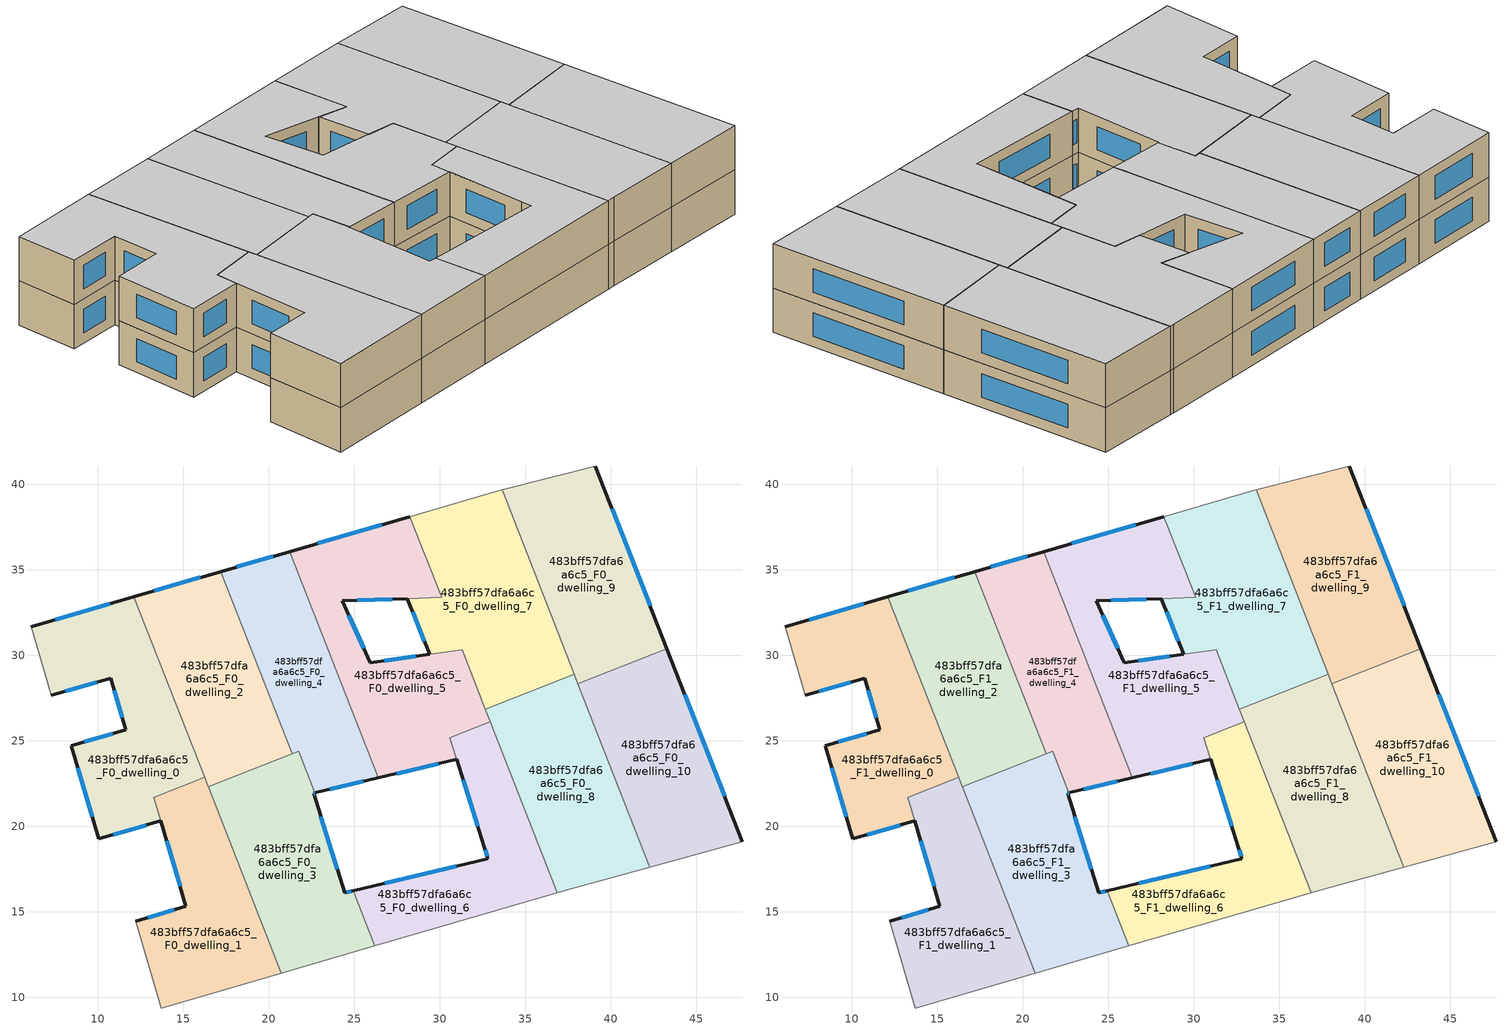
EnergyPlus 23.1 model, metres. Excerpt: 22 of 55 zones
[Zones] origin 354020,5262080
483bff57dfa6a6c5_F0_dwelling_0
 floor ground (EU_floor_Construction): 12.11,33.42 16.25,22.86 13.28,21.7 13.69,20.32 10.04,19.26 8.45,24.72 11.63,25.64 10.74,28.66 7.27,27.66 6.09,31.67 z0
 wall outside (EU_wall_Construction): 7.27,27.66 10.74,28.66 11.63,25.64 8.45,24.72 10.04,19.26 13.69,20.32 / 12.11,33.42 6.09,31.67 z0:3
 wall adiabatic (EU_wall_Construction): 6.09,31.67 7.27,27.66 z0:3
 wall to 483bff57dfa6a6c5_F0_dwelling_2 (EU_wall_Construction): 16.25,22.86 12.11,33.42 z0:3
 wall to 483bff57dfa6a6c5_F0_dwelling_1 (EU_wall_Construction): 13.29,21.7 16.25,22.86 / 13.69,20.32 13.28,21.7 z0:3
 window (EU_Window_Construction): 10.89,25.42 9.2,24.93 / 10.95,27.95 11.42,26.35 / 8.08,27.89 9.93,28.43 / 10.7,33.01 7.51,32.08 / 10.9,19.51 12.83,20.07 / 8.83,23.44 9.67,20.54 z0.7:2.3
483bff57dfa6a6c5_F0_dwelling_1
 floor ground (EU_floor_Construction): 16.25,22.86 20.74,11.42 13.71,9.37 12.22,14.46 15.15,15.31 13.28,21.7 z0
 wall outside (EU_wall_Construction): 13.69,20.32 15.15,15.31 12.22,14.46 z0:3
 wall adiabatic (EU_wall_Construction): 12.22,14.46 13.71,9.37 20.74,11.42 z0:3
 wall to 483bff57dfa6a6c5_F0_dwelling_3 (EU_wall_Construction): 20.74,11.42 16.46,22.33 z0:3
 wall to 483bff57dfa6a6c5_F0_dwelling_2 (EU_wall_Construction): 16.46,22.33 16.25,22.86 z0:3
 window (EU_Window_Construction): 14.46,15.11 12.91,14.66 / 14.03,19.14 14.81,16.48 z0.7:2.3
483bff57dfa6a6c5_F0_dwelling_10
 floor ground (EU_floor_Construction): 43.28,30.38 47.7,19.1 42.28,17.61 38.08,28.34 z0
 wall outside (EU_wall_Construction): 47.7,19.1 43.28,30.38 z0:3
 wall to 483bff57dfa6a6c5_F0_dwelling_9 (EU_wall_Construction): 43.28,30.38 38.08,28.34 z0:3
 wall adiabatic (EU_wall_Construction): 42.28,17.61 47.7,19.1 z0:3
 wall to 483bff57dfa6a6c5_F0_dwelling_8 (EU_wall_Construction): 38.08,28.34 42.28,17.61 z0:3
 window (EU_Window_Construction): 46.66,21.75 44.32,27.73 z0.7:2.3
483bff57dfa6a6c5_F0_dwelling_2
 floor ground (EU_floor_Construction): 17.19,34.89 21.36,24.25 16.46,22.33 12.11,33.42 z0
 wall outside (EU_wall_Construction): 17.19,34.89 12.11,33.42 z0:3
 wall to 483bff57dfa6a6c5_F0_dwelling_4 (EU_wall_Construction): 21.36,24.25 17.19,34.89 z0:3
 wall to 483bff57dfa6a6c5_F0_dwelling_3 (EU_wall_Construction): 16.46,22.33 21.36,24.25 z0:3
 window (EU_Window_Construction): 16,34.55 13.31,33.77 z0.7:2.3
483bff57dfa6a6c5_F0_dwelling_3
 floor ground (EU_floor_Construction): 22.7,21.95 22.62,21.93 24.43,16.12 24.93,16.24 26.2,13 20.74,11.42 16.46,22.33 21.74,24.39 z0
 wall outside (EU_wall_Construction): 24.93,16.24 24.43,16.12 22.62,21.93 22.7,21.95 z0:3
 wall to 483bff57dfa6a6c5_F0_dwelling_6 (EU_wall_Construction): 26.2,13 24.93,16.24 z0:3
 wall adiabatic (EU_wall_Construction): 20.74,11.42 26.2,13 z0:3
 wall to 483bff57dfa6a6c5_F0_dwelling_4 (EU_wall_Construction): 22.7,21.95 21.74,24.39 21.37,24.25 z0:3
 window (EU_Window_Construction): 24.82,16.21 24.55,16.15 / 22.64,21.93 22.68,21.94 / 24.01,17.49 23.05,20.56 z0.7:2.3
483bff57dfa6a6c5_F0_dwelling_4
 floor ground (EU_floor_Construction): 21.22,36.06 26.16,23.44 26.41,22.83 22.7,21.95 21.74,24.39 21.36,24.25 17.19,34.89 z0
 wall outside (EU_wall_Construction): 22.7,21.95 26.41,22.83 / 21.22,36.06 17.19,34.89 z0:3
 wall to 483bff57dfa6a6c5_F0_dwelling_5 (EU_wall_Construction): 26.41,22.83 26.16,23.44 25.61,24.85 / 25.61,24.86 21.22,36.06 z0:3
 window (EU_Window_Construction): 23.57,22.15 25.53,22.62 / 20.27,35.79 18.14,35.17 z0.7:2.3
483bff57dfa6a6c5_F0_dwelling_5
 floor ground (EU_floor_Construction): 28.25,38.11 30.1,33.38 24.29,33.18 25.93,29.56 31.3,30.32 32.96,26.11 32.13,25.78 30.59,25.18 32.59,18.79 30.99,23.91 26.41,22.83 21.22,36.06 z0
 wall outside (EU_wall_Construction): 28.25,38.11 21.22,36.06 / 29.4,30.05 25.93,29.56 24.29,33.18 28.1,33.31 / 26.41,22.83 30.99,23.91 32.59,18.79 z0:3
 wall to 483bff57dfa6a6c5_F0_dwelling_7 (EU_wall_Construction): 28.1,33.31 30.11,33.38 / 31.3,30.32 29.41,30.05 / 30.1,33.38 28.25,38.11 / 32.66,26.86 31.31,30.32 z0:3
 wall to 483bff57dfa6a6c5_F0_dwelling_6 (EU_wall_Construction): 32.14,25.79 32.96,26.11 / 32.59,18.79 30.59,25.18 32.13,25.78 z0:3
 wall to 483bff57dfa6a6c5_F0_dwelling_8 (EU_wall_Construction): 32.96,26.11 32.66,26.86 z0:3
 window (EU_Window_Construction): 26.6,37.63 22.87,36.54 / 25.18,33.21 27.2,33.28 / 25.54,30.41 24.67,32.33 / 28.59,29.94 26.75,29.68 / 31.37,22.71 32.22,19.99 / 27.48,23.08 29.91,23.66 z0.7:2.3
483bff57dfa6a6c5_F0_dwelling_6
 floor ground (EU_floor_Construction): 32.96,26.11 36.88,16.11 26.2,13 24.93,16.24 32.81,18.09 30.59,25.18 32.13,25.78 z0
 wall outside (EU_wall_Construction): 32.59,18.79 32.81,18.09 24.93,16.24 z0:3
 wall adiabatic (EU_wall_Construction): 26.2,13 36.88,16.11 z0:3
 wall to 483bff57dfa6a6c5_F0_dwelling_8 (EU_wall_Construction): 36.88,16.11 32.96,26.11 z0:3
 window (EU_Window_Construction): 30.96,17.66 26.78,16.67 / 32.64,18.62 32.76,18.26 z0.7:2.3
483bff57dfa6a6c5_F0_dwelling_7
 floor ground (EU_floor_Construction): 33.64,39.66 37.86,28.89 32.66,26.86 31.3,30.32 29.41,30.05 28.1,33.31 30.11,33.38 28.25,38.11 33.34,39.59 z0
 wall outside (EU_wall_Construction): 28.1,33.31 29.41,30.05 z0:3
 wall adiabatic (EU_wall_Construction): 33.64,39.66 33.34,39.59 28.25,38.11 z0:3
 wall to 483bff57dfa6a6c5_F0_dwelling_8 (EU_wall_Construction): 32.66,26.86 37.86,28.89 z0:3
 wall to 483bff57dfa6a6c5_F0_dwelling_9 (EU_wall_Construction): 37.86,28.89 33.64,39.66 z0:3
 window (EU_Window_Construction): 28.41,32.55 29.1,30.82 z0.7:2.3
483bff57dfa6a6c5_F0_dwelling_8
 floor ground (EU_floor_Construction): 37.86,28.89 42.28,17.61 37.35,16.25 36.88,16.11 32.66,26.86 z0
 wall adiabatic (EU_wall_Construction): 36.88,16.11 37.35,16.25 42.28,17.61 z0:3
 wall to 483bff57dfa6a6c5_F0_dwelling_9 (EU_wall_Construction): 38.08,28.34 37.86,28.89 z0:3
483bff57dfa6a6c5_F0_dwelling_9
 floor ground (EU_floor_Construction): 39.1,41.07 43.28,30.38 38.08,28.34 33.64,39.66 z0
 wall outside (EU_wall_Construction): 43.28,30.38 39.1,41.07 z0:3
 wall adiabatic (EU_wall_Construction): 39.1,41.07 33.64,39.66 z0:3
 window (EU_Window_Construction): 42.3,32.89 40.08,38.56 z0.7:2.3
483bff57dfa6a6c5_F1_dwelling_0
 floor to 483bff57dfa6a6c5_F0_dwelling_0 (EU_floor_Construction): 12.11,33.42 16.25,22.86 13.28,21.7 13.69,20.32 10.04,19.26 8.45,24.72 11.63,25.64 10.74,28.66 7.27,27.66 6.09,31.67 z3
 wall outside (EU_wall_Construction): 7.27,27.66 10.74,28.66 11.63,25.64 8.45,24.72 10.04,19.26 13.69,20.32 / 12.11,33.42 6.09,31.67 z3:6
 wall adiabatic (EU_wall_Construction): 6.09,31.67 7.27,27.66 z3:6
 wall to 483bff57dfa6a6c5_F1_dwelling_2 (EU_wall_Construction): 16.25,22.86 12.11,33.42 z3:6
 wall to 483bff57dfa6a6c5_F1_dwelling_1 (EU_wall_Construction): 13.29,21.7 16.25,22.86 / 13.69,20.32 13.28,21.7 z3:6
 window (EU_Window_Construction): 10.89,25.42 9.2,24.93 / 10.95,27.95 11.42,26.35 / 8.08,27.89 9.93,28.43 / 10.7,33.01 7.51,32.08 / 10.9,19.51 12.83,20.07 / 8.83,23.44 9.67,20.54 z3.7:5.3
 ceiling to 483bff57dfa6a6c5_F2_dwelling_0 (EU_floor_Construction): 13.69,20.32 13.28,21.7 16.25,22.86 12.11,33.42 6.09,31.67 7.27,27.66 10.74,28.66 11.63,25.64 8.45,24.72 10.04,19.26 z6
483bff57dfa6a6c5_F1_dwelling_1
 floor to 483bff57dfa6a6c5_F0_dwelling_1 (EU_floor_Construction): 16.25,22.86 20.74,11.42 13.71,9.37 12.22,14.46 15.15,15.31 13.29,21.7 z3
 wall outside (EU_wall_Construction): 13.69,20.32 15.15,15.31 12.22,14.46 z3:6
 wall adiabatic (EU_wall_Construction): 12.22,14.46 13.71,9.37 20.74,11.42 z3:6
 wall to 483bff57dfa6a6c5_F1_dwelling_3 (EU_wall_Construction): 20.74,11.42 16.46,22.33 z3:6
 wall to 483bff57dfa6a6c5_F1_dwelling_2 (EU_wall_Construction): 16.46,22.33 16.25,22.86 z3:6
 window (EU_Window_Construction): 14.46,15.11 12.91,14.66 / 14.03,19.14 14.81,16.48 z3.7:5.3
 ceiling to 483bff57dfa6a6c5_F2_dwelling_1 (EU_floor_Construction): 20.74,11.42 16.25,22.86 13.29,21.7 15.15,15.31 12.22,14.46 13.71,9.37 z6
483bff57dfa6a6c5_F1_dwelling_10
 floor to 483bff57dfa6a6c5_F0_dwelling_10 (EU_floor_Construction): 43.28,30.38 47.7,19.1 42.28,17.61 38.08,28.34 z3
 wall outside (EU_wall_Construction): 47.7,19.1 43.28,30.38 z3:6
 wall to 483bff57dfa6a6c5_F1_dwelling_9 (EU_wall_Construction): 43.28,30.38 38.08,28.34 z3:6
 wall adiabatic (EU_wall_Construction): 42.28,17.61 47.7,19.1 z3:6
 wall to 483bff57dfa6a6c5_F1_dwelling_8 (EU_wall_Construction): 38.08,28.34 42.28,17.61 z3:6
 window (EU_Window_Construction): 46.66,21.75 44.32,27.73 z3.7:5.3
 ceiling to 483bff57dfa6a6c5_F2_dwelling_10 (EU_floor_Construction): 47.7,19.1 43.28,30.38 38.08,28.34 42.28,17.61 z6
483bff57dfa6a6c5_F1_dwelling_2
 floor to 483bff57dfa6a6c5_F0_dwelling_2 (EU_floor_Construction): 17.19,34.89 21.36,24.25 16.46,22.33 12.11,33.42 z3
 wall outside (EU_wall_Construction): 17.19,34.89 12.11,33.42 z3:6
 wall to 483bff57dfa6a6c5_F1_dwelling_4 (EU_wall_Construction): 21.36,24.25 17.19,34.89 z3:6
 wall to 483bff57dfa6a6c5_F1_dwelling_3 (EU_wall_Construction): 16.46,22.33 21.36,24.25 z3:6
 window (EU_Window_Construction): 16,34.55 13.31,33.77 z3.7:5.3
 ceiling to 483bff57dfa6a6c5_F2_dwelling_2 (EU_floor_Construction): 21.36,24.25 17.19,34.89 12.11,33.42 16.46,22.33 z6
483bff57dfa6a6c5_F1_dwelling_3
 floor to 483bff57dfa6a6c5_F0_dwelling_3 (EU_floor_Construction): 22.7,21.95 22.62,21.93 24.43,16.12 24.93,16.24 26.2,13 20.74,11.42 16.46,22.33 21.74,24.39 z3
 wall outside (EU_wall_Construction): 24.93,16.24 24.43,16.12 22.62,21.93 22.7,21.95 z3:6
 wall to 483bff57dfa6a6c5_F1_dwelling_6 (EU_wall_Construction): 26.2,13 24.93,16.24 z3:6
 wall adiabatic (EU_wall_Construction): 20.74,11.42 26.2,13 z3:6
 wall to 483bff57dfa6a6c5_F1_dwelling_4 (EU_wall_Construction): 22.7,21.95 21.74,24.39 21.37,24.25 z3:6
 window (EU_Window_Construction): 24.82,16.21 24.55,16.15 / 22.64,21.93 22.68,21.94 / 24.01,17.49 23.05,20.56 z3.7:5.3
 ceiling to 483bff57dfa6a6c5_F2_dwelling_3 (EU_floor_Construction): 26.2,13 24.93,16.24 24.43,16.12 22.62,21.93 22.7,21.95 21.74,24.39 16.46,22.33 20.74,11.42 z6
483bff57dfa6a6c5_F1_dwelling_4
 floor to 483bff57dfa6a6c5_F0_dwelling_4 (EU_floor_Construction): 21.22,36.06 26.16,23.44 26.41,22.83 22.7,21.95 21.74,24.39 21.36,24.25 17.19,34.89 z3
 wall outside (EU_wall_Construction): 22.7,21.95 26.41,22.83 / 21.22,36.06 17.19,34.89 z3:6
 wall to 483bff57dfa6a6c5_F1_dwelling_5 (EU_wall_Construction): 26.41,22.83 26.16,23.44 25.61,24.85 / 25.61,24.86 21.22,36.06 z3:6
 window (EU_Window_Construction): 23.57,22.15 25.53,22.62 / 20.27,35.79 18.14,35.17 z3.7:5.3
 ceiling to 483bff57dfa6a6c5_F2_dwelling_4 (EU_floor_Construction): 26.41,22.83 26.16,23.44 21.22,36.06 17.19,34.89 21.36,24.25 21.74,24.39 22.7,21.95 z6
483bff57dfa6a6c5_F1_dwelling_5
 floor to 483bff57dfa6a6c5_F0_dwelling_5 (EU_floor_Construction): 28.25,38.11 30.1,33.38 28.1,33.31 24.29,33.18 25.93,29.56 29.4,30.05 31.3,30.32 32.96,26.11 32.13,25.78 30.59,25.18 32.59,18.79 30.99,23.91 26.41,22.83 26.16,23.44 25.61,24.85 21.22,36.06 z3
 wall outside (EU_wall_Construction): 28.25,38.11 21.22,36.06 / 29.4,30.05 25.93,29.56 24.29,33.18 28.1,33.31 / 26.41,22.83 30.99,23.91 32.59,18.79 z3:6
 wall to 483bff57dfa6a6c5_F1_dwelling_7 (EU_wall_Construction): 28.1,33.31 30.11,33.38 / 31.3,30.32 29.41,30.05 / 30.1,33.38 28.25,38.11 / 32.66,26.86 31.31,30.32 z3:6
 wall to 483bff57dfa6a6c5_F1_dwelling_6 (EU_wall_Construction): 32.14,25.79 32.96,26.11 / 32.59,18.79 30.59,25.18 32.13,25.78 z3:6
 wall to 483bff57dfa6a6c5_F1_dwelling_8 (EU_wall_Construction): 32.96,26.11 32.66,26.86 z3:6
 window (EU_Window_Construction): 26.6,37.63 22.87,36.54 / 25.18,33.21 27.2,33.28 / 25.54,30.41 24.67,32.33 / 28.59,29.94 26.75,29.68 / 31.37,22.71 32.22,19.99 / 27.48,23.08 29.91,23.66 z3.7:5.3
 ceiling to 483bff57dfa6a6c5_F2_dwelling_5 (EU_floor_Construction): 32.59,18.79 30.59,25.18 32.13,25.78 32.96,26.11 31.3,30.32 29.4,30.05 25.93,29.56 24.29,33.18 28.1,33.31 30.1,33.38 28.25,38.11 21.22,36.06 25.61,24.85 26.16,23.44 26.41,22.83 30.99,23.91 z6
483bff57dfa6a6c5_F1_dwelling_6
 floor to 483bff57dfa6a6c5_F0_dwelling_6 (EU_floor_Construction): 32.96,26.11 36.88,16.11 26.2,13 24.93,16.24 32.81,18.09 30.59,25.18 32.14,25.79 z3
 wall outside (EU_wall_Construction): 32.59,18.79 32.81,18.09 24.93,16.24 z3:6
 wall adiabatic (EU_wall_Construction): 26.2,13 36.88,16.11 z3:6
 wall to 483bff57dfa6a6c5_F1_dwelling_8 (EU_wall_Construction): 36.88,16.11 32.96,26.11 z3:6
 window (EU_Window_Construction): 30.96,17.66 26.78,16.67 / 32.64,18.62 32.76,18.26 z3.7:5.3
 ceiling to 483bff57dfa6a6c5_F2_dwelling_6 (EU_floor_Construction): 36.88,16.11 32.96,26.11 32.14,25.79 30.59,25.18 32.81,18.09 24.93,16.24 26.2,13 z6
483bff57dfa6a6c5_F1_dwelling_7
 floor to 483bff57dfa6a6c5_F0_dwelling_7 (EU_floor_Construction): 33.64,39.66 37.86,28.89 32.66,26.86 31.3,30.32 29.41,30.05 28.1,33.31 30.11,33.38 28.25,38.11 33.34,39.59 z3
 wall outside (EU_wall_Construction): 28.1,33.31 29.41,30.05 z3:6
 wall adiabatic (EU_wall_Construction): 33.64,39.66 33.34,39.59 28.25,38.11 z3:6
 wall to 483bff57dfa6a6c5_F1_dwelling_8 (EU_wall_Construction): 32.66,26.86 37.86,28.89 z3:6
 wall to 483bff57dfa6a6c5_F1_dwelling_9 (EU_wall_Construction): 37.86,28.89 33.64,39.66 z3:6
 window (EU_Window_Construction): 28.41,32.55 29.1,30.82 z3.7:5.3
 ceiling to 483bff57dfa6a6c5_F2_dwelling_7 (EU_floor_Construction): 37.86,28.89 33.64,39.66 33.34,39.59 28.25,38.11 30.11,33.38 28.1,33.31 29.41,30.05 31.3,30.32 32.66,26.86 z6
483bff57dfa6a6c5_F1_dwelling_8
 floor to 483bff57dfa6a6c5_F0_dwelling_8 (EU_floor_Construction): 37.86,28.89 42.28,17.61 37.35,16.25 36.88,16.11 32.66,26.86 z3
 wall adiabatic (EU_wall_Construction): 36.88,16.11 37.35,16.25 42.28,17.61 z3:6
 wall to 483bff57dfa6a6c5_F1_dwelling_9 (EU_wall_Construction): 38.08,28.34 37.86,28.89 z3:6
 ceiling to 483bff57dfa6a6c5_F2_dwelling_8 (EU_floor_Construction): 42.28,17.61 37.86,28.89 32.66,26.86 36.88,16.11 37.35,16.25 z6
483bff57dfa6a6c5_F1_dwelling_9
 floor to 483bff57dfa6a6c5_F0_dwelling_9 (EU_floor_Construction): 39.1,41.07 43.28,30.38 38.08,28.34 33.64,39.66 z3
 wall outside (EU_wall_Construction): 43.28,30.38 39.1,41.07 z3:6
 wall adiabatic (EU_wall_Construction): 39.1,41.07 33.64,39.66 z3:6
 window (EU_Window_Construction): 42.3,32.89 40.08,38.56 z3.7:5.3
 ceiling to 483bff57dfa6a6c5_F2_dwelling_9 (EU_floor_Construction): 43.28,30.38 39.1,41.07 33.64,39.66 38.08,28.34 z6
[Building]
EU S2 Campaign: North Axis=0; Terrain=City; Solar Distribution=FullExterior
[Site:Location]
Budapest.Ferenc.Liszt.Intl.AP: Latitude=47.437; Longitude=19.256; Time Zone=1; Elevation=185
[SizingPeriod:WeatherFileDays]
AnnualSizingPeriod: Begin Month=1; Begin Day of Month=1; End Month=12; End Day of Month=31; Day of Week for Start Day=Monday; Use Weather File Daylight Saving Period=No; Use Weather File Rain and Snow Indicators=No
[MATERIAL]
EU_InternalMass_Material: Roughness=MediumRough; Thickness=0.1; Conductivity=1; Density=1800; Specific Heat=900; Thermal Absorptance=0.9; Solar Absorptance=0.7; Visible Absorptance=0.7
[MATERIAL:NOMASS] Roughness=MediumRough; Thermal Absorptance=0.9; Solar Absorptance=0.7; Visible Absorptance=0.7
Name | Thermal Resistance
EU_wall_NoMass | 0.832559
EU_floor_NoMass | 0.872794
[WINDOWMATERIAL:SIMPLEGLAZINGSYSTEM]
EU_Window_SimpleGlazing: UFactor=2.79869; Solar Heat Gain Coefficient=0.75; Visible Transmittance=0.75
[CONSTRUCTION]
EU_wall_Construction: EU_wall_NoMass
EU_floor_Construction: EU_floor_NoMass
EU_Window_Construction: EU_Window_SimpleGlazing
EU_InternalMass_Construction: EU_InternalMass_Material
[ZONE] Type=1; Multiplier=1; Ceiling Height=autocalculate; Floor Area=autocalculate; Part of Total Floor Area=Yes
Name | Volume
483bff57dfa6a6c5_F0_dwelling_0; 483bff57dfa6a6c5_F1_dwelling_0 | 212.525
483bff57dfa6a6c5_F0_dwelling_1 | 183.822
483bff57dfa6a6c5_F1_dwelling_1 | 183.768
483bff57dfa6a6c5_F0_dwelling_10; 483bff57dfa6a6c5_F1_dwelling_10 | 198.172
483bff57dfa6a6c5_F0_dwelling_2; 483bff57dfa6a6c5_F1_dwelling_2 | 184.477
483bff57dfa6a6c5_F0_dwelling_3; 483bff57dfa6a6c5_F1_dwelling_3 | 198.164
483bff57dfa6a6c5_F0_dwelling_4; 483bff57dfa6a6c5_F1_dwelling_4 | 173.555
483bff57dfa6a6c5_F0_dwelling_5 | 245.405
483bff57dfa6a6c5_F1_dwelling_5 | 245.476
483bff57dfa6a6c5_F0_dwelling_6 | 169.983
483bff57dfa6a6c5_F1_dwelling_6 | 169.984
483bff57dfa6a6c5_F0_dwelling_7; 483bff57dfa6a6c5_F1_dwelling_7 | 217.276
483bff57dfa6a6c5_F0_dwelling_8; 483bff57dfa6a6c5_F1_dwelling_8 | 198.185
483bff57dfa6a6c5_F0_dwelling_9; 483bff57dfa6a6c5_F1_dwelling_9 | 198.156
[INTERNALMASS] Construction=EU_InternalMass_Construction
Name | Zone or ZoneList | Surface Area
483bff57dfa6a6c5_F0_dwelling_0_EU_InternalMass | 483bff57dfa6a6c5_F0_dwelling_0 | 70.8409
483bff57dfa6a6c5_F0_dwelling_1_EU_InternalMass | 483bff57dfa6a6c5_F0_dwelling_1 | 61.2694
483bff57dfa6a6c5_F0_dwelling_2_EU_InternalMass | 483bff57dfa6a6c5_F0_dwelling_2 | 61.4913
483bff57dfa6a6c5_F0_dwelling_3_EU_InternalMass | 483bff57dfa6a6c5_F0_dwelling_3 | 66.056
483bff57dfa6a6c5_F0_dwelling_4_EU_InternalMass | 483bff57dfa6a6c5_F0_dwelling_4 | 57.8794
483bff57dfa6a6c5_F0_dwelling_5_EU_InternalMass | 483bff57dfa6a6c5_F0_dwelling_5 | 81.8267
483bff57dfa6a6c5_F0_dwelling_6_EU_InternalMass | 483bff57dfa6a6c5_F0_dwelling_6 | 56.6608
483bff57dfa6a6c5_F0_dwelling_7_EU_InternalMass | 483bff57dfa6a6c5_F0_dwelling_7 | 72.4258
483bff57dfa6a6c5_F0_dwelling_8_EU_InternalMass | 483bff57dfa6a6c5_F0_dwelling_8 | 66.0613
483bff57dfa6a6c5_F0_dwelling_9_EU_InternalMass | 483bff57dfa6a6c5_F0_dwelling_9 | 66.0512
483bff57dfa6a6c5_F0_dwelling_10_EU_InternalMass | 483bff57dfa6a6c5_F0_dwelling_10 | 66.0562
483bff57dfa6a6c5_F1_dwelling_0_EU_InternalMass | 483bff57dfa6a6c5_F1_dwelling_0 | 70.8409
483bff57dfa6a6c5_F1_dwelling_1_EU_InternalMass | 483bff57dfa6a6c5_F1_dwelling_1 | 61.2694
483bff57dfa6a6c5_F1_dwelling_2_EU_InternalMass | 483bff57dfa6a6c5_F1_dwelling_2 | 61.4913
483bff57dfa6a6c5_F1_dwelling_3_EU_InternalMass | 483bff57dfa6a6c5_F1_dwelling_3 | 66.056
483bff57dfa6a6c5_F1_dwelling_4_EU_InternalMass | 483bff57dfa6a6c5_F1_dwelling_4 | 57.8794
483bff57dfa6a6c5_F1_dwelling_5_EU_InternalMass | 483bff57dfa6a6c5_F1_dwelling_5 | 81.8267
483bff57dfa6a6c5_F1_dwelling_6_EU_InternalMass | 483bff57dfa6a6c5_F1_dwelling_6 | 56.6608
483bff57dfa6a6c5_F1_dwelling_7_EU_InternalMass | 483bff57dfa6a6c5_F1_dwelling_7 | 72.4258
483bff57dfa6a6c5_F1_dwelling_8_EU_InternalMass | 483bff57dfa6a6c5_F1_dwelling_8 | 66.0613
483bff57dfa6a6c5_F1_dwelling_9_EU_InternalMass | 483bff57dfa6a6c5_F1_dwelling_9 | 66.0512
483bff57dfa6a6c5_F1_dwelling_10_EU_InternalMass | 483bff57dfa6a6c5_F1_dwelling_10 | 66.0562
[OTHEREQUIPMENT] Fuel Type=Electricity; Design Level Calculation Method=Watts/Area; Power per Zone Floor Area=1; Fraction Latent=0; Fraction Radiant=0; Fraction Lost=0; Carbon Dioxide Generation Rate=0; EndUse Subcategory=EU_Step8_InternalGains
Name | Zone or ZoneList or Space or SpaceList | Schedule
EU_Step8_InternalGain_483bff57dfa6a6c5_F0_dwelling_0_f000 | 483bff57dfa6a6c5_F0_dwelling_0 | EU_Step8_GainSchedule_483bff57dfa6a6c5_F0_dwelling_0_f000
EU_Step8_InternalGain_483bff57dfa6a6c5_F0_dwelling_1_f000 | 483bff57dfa6a6c5_F0_dwelling_1 | EU_Step8_GainSchedule_483bff57dfa6a6c5_F0_dwelling_1_f000
EU_Step8_InternalGain_483bff57dfa6a6c5_F0_dwelling_2_f000 | 483bff57dfa6a6c5_F0_dwelling_2 | EU_Step8_GainSchedule_483bff57dfa6a6c5_F0_dwelling_2_f000
EU_Step8_InternalGain_483bff57dfa6a6c5_F0_dwelling_3_f000 | 483bff57dfa6a6c5_F0_dwelling_3 | EU_Step8_GainSchedule_483bff57dfa6a6c5_F0_dwelling_3_f000
EU_Step8_InternalGain_483bff57dfa6a6c5_F0_dwelling_4_f000 | 483bff57dfa6a6c5_F0_dwelling_4 | EU_Step8_GainSchedule_483bff57dfa6a6c5_F0_dwelling_4_f000
EU_Step8_InternalGain_483bff57dfa6a6c5_F0_dwelling_5_f000 | 483bff57dfa6a6c5_F0_dwelling_5 | EU_Step8_GainSchedule_483bff57dfa6a6c5_F0_dwelling_5_f000
EU_Step8_InternalGain_483bff57dfa6a6c5_F0_dwelling_6_f000 | 483bff57dfa6a6c5_F0_dwelling_6 | EU_Step8_GainSchedule_483bff57dfa6a6c5_F0_dwelling_6_f000
EU_Step8_InternalGain_483bff57dfa6a6c5_F0_dwelling_7_f000 | 483bff57dfa6a6c5_F0_dwelling_7 | EU_Step8_GainSchedule_483bff57dfa6a6c5_F0_dwelling_7_f000
EU_Step8_InternalGain_483bff57dfa6a6c5_F0_dwelling_8_f000 | 483bff57dfa6a6c5_F0_dwelling_8 | EU_Step8_GainSchedule_483bff57dfa6a6c5_F0_dwelling_8_f000
EU_Step8_InternalGain_483bff57dfa6a6c5_F0_dwelling_9_f000 | 483bff57dfa6a6c5_F0_dwelling_9 | EU_Step8_GainSchedule_483bff57dfa6a6c5_F0_dwelling_9_f000
EU_Step8_InternalGain_483bff57dfa6a6c5_F0_dwelling_10_f000 | 483bff57dfa6a6c5_F0_dwelling_10 | EU_Step8_GainSchedule_483bff57dfa6a6c5_F0_dwelling_10_f000
EU_Step8_InternalGain_483bff57dfa6a6c5_F1_dwelling_0_f000 | 483bff57dfa6a6c5_F1_dwelling_0 | EU_Step8_GainSchedule_483bff57dfa6a6c5_F1_dwelling_0_f000
EU_Step8_InternalGain_483bff57dfa6a6c5_F1_dwelling_1_f000 | 483bff57dfa6a6c5_F1_dwelling_1 | EU_Step8_GainSchedule_483bff57dfa6a6c5_F1_dwelling_1_f000
EU_Step8_InternalGain_483bff57dfa6a6c5_F1_dwelling_2_f000 | 483bff57dfa6a6c5_F1_dwelling_2 | EU_Step8_GainSchedule_483bff57dfa6a6c5_F1_dwelling_2_f000
EU_Step8_InternalGain_483bff57dfa6a6c5_F1_dwelling_3_f000 | 483bff57dfa6a6c5_F1_dwelling_3 | EU_Step8_GainSchedule_483bff57dfa6a6c5_F1_dwelling_3_f000
EU_Step8_InternalGain_483bff57dfa6a6c5_F1_dwelling_4_f000 | 483bff57dfa6a6c5_F1_dwelling_4 | EU_Step8_GainSchedule_483bff57dfa6a6c5_F1_dwelling_4_f000
EU_Step8_InternalGain_483bff57dfa6a6c5_F1_dwelling_5_f000 | 483bff57dfa6a6c5_F1_dwelling_5 | EU_Step8_GainSchedule_483bff57dfa6a6c5_F1_dwelling_5_f000
EU_Step8_InternalGain_483bff57dfa6a6c5_F1_dwelling_6_f000 | 483bff57dfa6a6c5_F1_dwelling_6 | EU_Step8_GainSchedule_483bff57dfa6a6c5_F1_dwelling_6_f000
EU_Step8_InternalGain_483bff57dfa6a6c5_F1_dwelling_7_f000 | 483bff57dfa6a6c5_F1_dwelling_7 | EU_Step8_GainSchedule_483bff57dfa6a6c5_F1_dwelling_7_f000
EU_Step8_InternalGain_483bff57dfa6a6c5_F1_dwelling_8_f000 | 483bff57dfa6a6c5_F1_dwelling_8 | EU_Step8_GainSchedule_483bff57dfa6a6c5_F1_dwelling_8_f000
EU_Step8_InternalGain_483bff57dfa6a6c5_F1_dwelling_9_f000 | 483bff57dfa6a6c5_F1_dwelling_9 | EU_Step8_GainSchedule_483bff57dfa6a6c5_F1_dwelling_9_f000
EU_Step8_InternalGain_483bff57dfa6a6c5_F1_dwelling_10_f000 | 483bff57dfa6a6c5_F1_dwelling_10 | EU_Step8_GainSchedule_483bff57dfa6a6c5_F1_dwelling_10_f000
[ZONEVENTILATION:DESIGNFLOWRATE] Schedule=EU_AlwaysOn; Design Flow Rate Calculation Method=AirChanges/Hour; Air Changes per Hour=0.475469; Ventilation Type=Natural; Fan Pressure Rise=0; Fan Total Efficiency=1; Constant Term Coefficient=1; Temperature Term Coefficient=0; Velocity Term Coefficient=0; Velocity Squared Term Coefficient=0; Minimum Indoor Temperature=-100; Maximum Indoor Temperature=100; Delta Temperature=-100; Minimum Outdoor Temperature=-100; Maximum Outdoor Temperature=100; Maximum Wind Speed=40
Name | Zone or ZoneList or Space or SpaceList
EU_ConstantAir_483bff57dfa6a6c5_F0_dwelling_0 | 483bff57dfa6a6c5_F0_dwelling_0
EU_ConstantAir_483bff57dfa6a6c5_F0_dwelling_1 | 483bff57dfa6a6c5_F0_dwelling_1
EU_ConstantAir_483bff57dfa6a6c5_F0_dwelling_2 | 483bff57dfa6a6c5_F0_dwelling_2
EU_ConstantAir_483bff57dfa6a6c5_F0_dwelling_3 | 483bff57dfa6a6c5_F0_dwelling_3
EU_ConstantAir_483bff57dfa6a6c5_F0_dwelling_4 | 483bff57dfa6a6c5_F0_dwelling_4
EU_ConstantAir_483bff57dfa6a6c5_F0_dwelling_5 | 483bff57dfa6a6c5_F0_dwelling_5
EU_ConstantAir_483bff57dfa6a6c5_F0_dwelling_6 | 483bff57dfa6a6c5_F0_dwelling_6
EU_ConstantAir_483bff57dfa6a6c5_F0_dwelling_7 | 483bff57dfa6a6c5_F0_dwelling_7
EU_ConstantAir_483bff57dfa6a6c5_F0_dwelling_8 | 483bff57dfa6a6c5_F0_dwelling_8
EU_ConstantAir_483bff57dfa6a6c5_F0_dwelling_9 | 483bff57dfa6a6c5_F0_dwelling_9
EU_ConstantAir_483bff57dfa6a6c5_F0_dwelling_10 | 483bff57dfa6a6c5_F0_dwelling_10
EU_ConstantAir_483bff57dfa6a6c5_F1_dwelling_0 | 483bff57dfa6a6c5_F1_dwelling_0
EU_ConstantAir_483bff57dfa6a6c5_F1_dwelling_1 | 483bff57dfa6a6c5_F1_dwelling_1
EU_ConstantAir_483bff57dfa6a6c5_F1_dwelling_2 | 483bff57dfa6a6c5_F1_dwelling_2
EU_ConstantAir_483bff57dfa6a6c5_F1_dwelling_3 | 483bff57dfa6a6c5_F1_dwelling_3
EU_ConstantAir_483bff57dfa6a6c5_F1_dwelling_4 | 483bff57dfa6a6c5_F1_dwelling_4
EU_ConstantAir_483bff57dfa6a6c5_F1_dwelling_5 | 483bff57dfa6a6c5_F1_dwelling_5
EU_ConstantAir_483bff57dfa6a6c5_F1_dwelling_6 | 483bff57dfa6a6c5_F1_dwelling_6
EU_ConstantAir_483bff57dfa6a6c5_F1_dwelling_7 | 483bff57dfa6a6c5_F1_dwelling_7
EU_ConstantAir_483bff57dfa6a6c5_F1_dwelling_8 | 483bff57dfa6a6c5_F1_dwelling_8
EU_ConstantAir_483bff57dfa6a6c5_F1_dwelling_9 | 483bff57dfa6a6c5_F1_dwelling_9
EU_ConstantAir_483bff57dfa6a6c5_F1_dwelling_10 | 483bff57dfa6a6c5_F1_dwelling_10
[HVACTEMPLATE:THERMOSTAT] Constant Heating Setpoint=20; Constant Cooling Setpoint=50
EU_HeatOnly_483bff57dfa6a6c5_F0_dwelling_0; EU_HeatOnly_483bff57dfa6a6c5_F0_dwelling_1; EU_HeatOnly_483bff57dfa6a6c5_F0_dwelling_2; EU_HeatOnly_483bff57dfa6a6c5_F0_dwelling_3; EU_HeatOnly_483bff57dfa6a6c5_F0_dwelling_4; EU_HeatOnly_483bff57dfa6a6c5_F0_dwelling_5; EU_HeatOnly_483bff57dfa6a6c5_F0_dwelling_6; EU_HeatOnly_483bff57dfa6a6c5_F0_dwelling_7; EU_HeatOnly_483bff57dfa6a6c5_F0_dwelling_8; EU_HeatOnly_483bff57dfa6a6c5_F0_dwelling_9; EU_HeatOnly_483bff57dfa6a6c5_F0_dwelling_10; EU_HeatOnly_483bff57dfa6a6c5_F1_dwelling_0; EU_HeatOnly_483bff57dfa6a6c5_F1_dwelling_1; EU_HeatOnly_483bff57dfa6a6c5_F1_dwelling_2; EU_HeatOnly_483bff57dfa6a6c5_F1_dwelling_3; EU_HeatOnly_483bff57dfa6a6c5_F1_dwelling_4; EU_HeatOnly_483bff57dfa6a6c5_F1_dwelling_5; EU_HeatOnly_483bff57dfa6a6c5_F1_dwelling_6; EU_HeatOnly_483bff57dfa6a6c5_F1_dwelling_7; EU_HeatOnly_483bff57dfa6a6c5_F1_dwelling_8; EU_HeatOnly_483bff57dfa6a6c5_F1_dwelling_9; EU_HeatOnly_483bff57dfa6a6c5_F1_dwelling_10; EU_HeatOnly_483bff57dfa6a6c5_F2_dwelling_0; EU_HeatOnly_483bff57dfa6a6c5_F2_dwelling_1; EU_HeatOnly_483bff57dfa6a6c5_F2_dwelling_2; EU_HeatOnly_483bff57dfa6a6c5_F2_dwelling_3; EU_HeatOnly_483bff57dfa6a6c5_F2_dwelling_4; EU_HeatOnly_483bff57dfa6a6c5_F2_dwelling_5; EU_HeatOnly_483bff57dfa6a6c5_F2_dwelling_6; EU_HeatOnly_483bff57dfa6a6c5_F2_dwelling_7; EU_HeatOnly_483bff57dfa6a6c5_F2_dwelling_8; EU_HeatOnly_483bff57dfa6a6c5_F2_dwelling_9; EU_HeatOnly_483bff57dfa6a6c5_F2_dwelling_10; EU_HeatOnly_483bff57dfa6a6c5_F3_dwelling_0; EU_HeatOnly_483bff57dfa6a6c5_F3_dwelling_1; EU_HeatOnly_483bff57dfa6a6c5_F3_dwelling_2; EU_HeatOnly_483bff57dfa6a6c5_F3_dwelling_3; EU_HeatOnly_483bff57dfa6a6c5_F3_dwelling_4; EU_HeatOnly_483bff57dfa6a6c5_F3_dwelling_5; EU_HeatOnly_483bff57dfa6a6c5_F3_dwelling_6; EU_HeatOnly_483bff57dfa6a6c5_F3_dwelling_7; EU_HeatOnly_483bff57dfa6a6c5_F3_dwelling_8; EU_HeatOnly_483bff57dfa6a6c5_F3_dwelling_9; EU_HeatOnly_483bff57dfa6a6c5_F3_dwelling_10; EU_HeatOnly_483bff57dfa6a6c5_F4_dwelling_0; EU_HeatOnly_483bff57dfa6a6c5_F4_dwelling_1; EU_HeatOnly_483bff57dfa6a6c5_F4_dwelling_2; EU_HeatOnly_483bff57dfa6a6c5_F4_dwelling_3; EU_HeatOnly_483bff57dfa6a6c5_F4_dwelling_4; EU_HeatOnly_483bff57dfa6a6c5_F4_dwelling_5; EU_HeatOnly_483bff57dfa6a6c5_F4_dwelling_6; EU_HeatOnly_483bff57dfa6a6c5_F4_dwelling_7; EU_HeatOnly_483bff57dfa6a6c5_F4_dwelling_8; EU_HeatOnly_483bff57dfa6a6c5_F4_dwelling_9; EU_HeatOnly_483bff57dfa6a6c5_F4_dwelling_10
[HVACTEMPLATE:ZONE:IDEALLOADSAIRSYSTEM] System Availability Schedule=EU_AlwaysOn; Maximum Heating Supply Air Temperature=50; Minimum Cooling Supply Air Temperature=13; Maximum Heating Supply Air Humidity Ratio=0.0156; Minimum Cooling Supply Air Humidity Ratio=0.0077; Heating Limit=NoLimit; Cooling Limit=NoLimit; Heating Availability Schedule=EU_AlwaysOn; Cooling Availability Schedule=EU_CoolingOff; Dehumidification Control Type=ConstantSensibleHeatRatio; Cooling Sensible Heat Ratio=0.7; Dehumidification Setpoint=60; Humidification Control Type=None; Humidification Setpoint=30; Outdoor Air Method=None; Outdoor Air Flow Rate per Person=0.00944; Outdoor Air Flow Rate per Zone Floor Area=0; Outdoor Air Flow Rate per Zone=0; Demand Controlled Ventilation Type=None; Outdoor Air Economizer Type=NoEconomizer; Heat Recovery Type=None; Sensible Heat Recovery Effectiveness=0.7; Latent Heat Recovery Effectiveness=0.65
Name | Template Thermostat
483bff57dfa6a6c5_F0_dwelling_0 | EU_HeatOnly_483bff57dfa6a6c5_F0_dwelling_0
483bff57dfa6a6c5_F0_dwelling_1 | EU_HeatOnly_483bff57dfa6a6c5_F0_dwelling_1
483bff57dfa6a6c5_F0_dwelling_2 | EU_HeatOnly_483bff57dfa6a6c5_F0_dwelling_2
483bff57dfa6a6c5_F0_dwelling_3 | EU_HeatOnly_483bff57dfa6a6c5_F0_dwelling_3
483bff57dfa6a6c5_F0_dwelling_4 | EU_HeatOnly_483bff57dfa6a6c5_F0_dwelling_4
483bff57dfa6a6c5_F0_dwelling_5 | EU_HeatOnly_483bff57dfa6a6c5_F0_dwelling_5
483bff57dfa6a6c5_F0_dwelling_6 | EU_HeatOnly_483bff57dfa6a6c5_F0_dwelling_6
483bff57dfa6a6c5_F0_dwelling_7 | EU_HeatOnly_483bff57dfa6a6c5_F0_dwelling_7
483bff57dfa6a6c5_F0_dwelling_8 | EU_HeatOnly_483bff57dfa6a6c5_F0_dwelling_8
483bff57dfa6a6c5_F0_dwelling_9 | EU_HeatOnly_483bff57dfa6a6c5_F0_dwelling_9
483bff57dfa6a6c5_F0_dwelling_10 | EU_HeatOnly_483bff57dfa6a6c5_F0_dwelling_10
483bff57dfa6a6c5_F1_dwelling_0 | EU_HeatOnly_483bff57dfa6a6c5_F1_dwelling_0
483bff57dfa6a6c5_F1_dwelling_1 | EU_HeatOnly_483bff57dfa6a6c5_F1_dwelling_1
483bff57dfa6a6c5_F1_dwelling_2 | EU_HeatOnly_483bff57dfa6a6c5_F1_dwelling_2
483bff57dfa6a6c5_F1_dwelling_3 | EU_HeatOnly_483bff57dfa6a6c5_F1_dwelling_3
483bff57dfa6a6c5_F1_dwelling_4 | EU_HeatOnly_483bff57dfa6a6c5_F1_dwelling_4
483bff57dfa6a6c5_F1_dwelling_5 | EU_HeatOnly_483bff57dfa6a6c5_F1_dwelling_5
483bff57dfa6a6c5_F1_dwelling_6 | EU_HeatOnly_483bff57dfa6a6c5_F1_dwelling_6
483bff57dfa6a6c5_F1_dwelling_7 | EU_HeatOnly_483bff57dfa6a6c5_F1_dwelling_7
483bff57dfa6a6c5_F1_dwelling_8 | EU_HeatOnly_483bff57dfa6a6c5_F1_dwelling_8
483bff57dfa6a6c5_F1_dwelling_9 | EU_HeatOnly_483bff57dfa6a6c5_F1_dwelling_9
483bff57dfa6a6c5_F1_dwelling_10 | EU_HeatOnly_483bff57dfa6a6c5_F1_dwelling_10
[SIZING:ZONE] Zone Cooling Design Supply Air Temperature Input Method=SupplyAirTemperature; Zone Cooling Design Supply Air Temperature=13; Zone Heating Design Supply Air Temperature Input Method=SupplyAirTemperature; Zone Heating Design Supply Air Temperature=50; Zone Cooling Design Supply Air Humidity Ratio=0.008; Zone Heating Design Supply Air Humidity Ratio=0.008; Cooling Design Air Flow Method=DesignDay; Cooling Design Air Flow Rate=0; Cooling Minimum Air Flow per Zone Floor Area=0.000762; Cooling Minimum Air Flow=0; Cooling Minimum Air Flow Fraction=0.2; Heating Design Air Flow Method=DesignDay; Heating Design Air Flow Rate=0; Heating Maximum Air Flow per Zone Floor Area=0.002032; Heating Maximum Air Flow=0.141576; Heating Maximum Air Flow Fraction=0.3; Account for Dedicated Outdoor Air System=No; Dedicated Outdoor Air System Control Strategy=NeutralSupplyAir; Dedicated Outdoor Air Low Setpoint Temperature for Design=autosize; Dedicated Outdoor Air High Setpoint Temperature for Design=autosize; Zone Load Sizing Method=Sensible Load Only No Latent Load; Zone Latent Cooling Design Supply Air Humidity Ratio Input Method=HumidityRatioDifference; Zone Cooling Design Supply Air Humidity Ratio Difference=0.005; Zone Latent Heating Design Supply Air Humidity Ratio Input Method=HumidityRatioDifference; Zone Humidification Design Supply Air Humidity Ratio Difference=0.005
483bff57dfa6a6c5_F0_dwelling_0; 483bff57dfa6a6c5_F0_dwelling_1; 483bff57dfa6a6c5_F0_dwelling_2; 483bff57dfa6a6c5_F0_dwelling_3; 483bff57dfa6a6c5_F0_dwelling_4; 483bff57dfa6a6c5_F0_dwelling_5; 483bff57dfa6a6c5_F0_dwelling_6; 483bff57dfa6a6c5_F0_dwelling_7; 483bff57dfa6a6c5_F0_dwelling_8; 483bff57dfa6a6c5_F0_dwelling_9; 483bff57dfa6a6c5_F0_dwelling_10; 483bff57dfa6a6c5_F1_dwelling_0; 483bff57dfa6a6c5_F1_dwelling_1; 483bff57dfa6a6c5_F1_dwelling_2; 483bff57dfa6a6c5_F1_dwelling_3; 483bff57dfa6a6c5_F1_dwelling_4; 483bff57dfa6a6c5_F1_dwelling_5; 483bff57dfa6a6c5_F1_dwelling_6; 483bff57dfa6a6c5_F1_dwelling_7; 483bff57dfa6a6c5_F1_dwelling_8; 483bff57dfa6a6c5_F1_dwelling_9; 483bff57dfa6a6c5_F1_dwelling_10
[SCHEDULE:CONSTANT]
Name | Hourly Value
EU_AlwaysOn | 1
EU_CoolingOff | 0
[SCHEDULE:FILE] Column Number=1; Rows to Skip at Top=0; Number of Hours of Data=8760; Column Separator=Comma; Interpolate to Timestep=No; Minutes per Item=60; Adjust Schedule for Daylight Savings=Yes
Name | File
EU_Step8_GainSchedule_483bff57dfa6a6c5_F0_dwelling_0_f000 | ../../schedules/483bff57dfa6a6c5/483bff57dfa6a6c5_F0_dwelling_0_f000_gain.csv
EU_Step8_GainSchedule_483bff57dfa6a6c5_F0_dwelling_1_f000 | ../../schedules/483bff57dfa6a6c5/483bff57dfa6a6c5_F0_dwelling_1_f000_gain.csv
EU_Step8_GainSchedule_483bff57dfa6a6c5_F0_dwelling_2_f000 | ../../schedules/483bff57dfa6a6c5/483bff57dfa6a6c5_F0_dwelling_2_f000_gain.csv
EU_Step8_GainSchedule_483bff57dfa6a6c5_F0_dwelling_3_f000 | ../../schedules/483bff57dfa6a6c5/483bff57dfa6a6c5_F0_dwelling_3_f000_gain.csv
EU_Step8_GainSchedule_483bff57dfa6a6c5_F0_dwelling_4_f000 | ../../schedules/483bff57dfa6a6c5/483bff57dfa6a6c5_F0_dwelling_4_f000_gain.csv
EU_Step8_GainSchedule_483bff57dfa6a6c5_F0_dwelling_5_f000 | ../../schedules/483bff57dfa6a6c5/483bff57dfa6a6c5_F0_dwelling_5_f000_gain.csv
EU_Step8_GainSchedule_483bff57dfa6a6c5_F0_dwelling_6_f000 | ../../schedules/483bff57dfa6a6c5/483bff57dfa6a6c5_F0_dwelling_6_f000_gain.csv
EU_Step8_GainSchedule_483bff57dfa6a6c5_F0_dwelling_7_f000 | ../../schedules/483bff57dfa6a6c5/483bff57dfa6a6c5_F0_dwelling_7_f000_gain.csv
EU_Step8_GainSchedule_483bff57dfa6a6c5_F0_dwelling_8_f000 | ../../schedules/483bff57dfa6a6c5/483bff57dfa6a6c5_F0_dwelling_8_f000_gain.csv
EU_Step8_GainSchedule_483bff57dfa6a6c5_F0_dwelling_9_f000 | ../../schedules/483bff57dfa6a6c5/483bff57dfa6a6c5_F0_dwelling_9_f000_gain.csv
EU_Step8_GainSchedule_483bff57dfa6a6c5_F0_dwelling_10_f000 | ../../schedules/483bff57dfa6a6c5/483bff57dfa6a6c5_F0_dwelling_10_f000_gain.csv
EU_Step8_GainSchedule_483bff57dfa6a6c5_F1_dwelling_0_f000 | ../../schedules/483bff57dfa6a6c5/483bff57dfa6a6c5_F1_dwelling_0_f000_gain.csv
EU_Step8_GainSchedule_483bff57dfa6a6c5_F1_dwelling_1_f000 | ../../schedules/483bff57dfa6a6c5/483bff57dfa6a6c5_F1_dwelling_1_f000_gain.csv
EU_Step8_GainSchedule_483bff57dfa6a6c5_F1_dwelling_2_f000 | ../../schedules/483bff57dfa6a6c5/483bff57dfa6a6c5_F1_dwelling_2_f000_gain.csv
EU_Step8_GainSchedule_483bff57dfa6a6c5_F1_dwelling_3_f000 | ../../schedules/483bff57dfa6a6c5/483bff57dfa6a6c5_F1_dwelling_3_f000_gain.csv
EU_Step8_GainSchedule_483bff57dfa6a6c5_F1_dwelling_4_f000 | ../../schedules/483bff57dfa6a6c5/483bff57dfa6a6c5_F1_dwelling_4_f000_gain.csv
EU_Step8_GainSchedule_483bff57dfa6a6c5_F1_dwelling_5_f000 | ../../schedules/483bff57dfa6a6c5/483bff57dfa6a6c5_F1_dwelling_5_f000_gain.csv
EU_Step8_GainSchedule_483bff57dfa6a6c5_F1_dwelling_6_f000 | ../../schedules/483bff57dfa6a6c5/483bff57dfa6a6c5_F1_dwelling_6_f000_gain.csv
EU_Step8_GainSchedule_483bff57dfa6a6c5_F1_dwelling_7_f000 | ../../schedules/483bff57dfa6a6c5/483bff57dfa6a6c5_F1_dwelling_7_f000_gain.csv
EU_Step8_GainSchedule_483bff57dfa6a6c5_F1_dwelling_8_f000 | ../../schedules/483bff57dfa6a6c5/483bff57dfa6a6c5_F1_dwelling_8_f000_gain.csv
EU_Step8_GainSchedule_483bff57dfa6a6c5_F1_dwelling_9_f000 | ../../schedules/483bff57dfa6a6c5/483bff57dfa6a6c5_F1_dwelling_9_f000_gain.csv
EU_Step8_GainSchedule_483bff57dfa6a6c5_F1_dwelling_10_f000 | ../../schedules/483bff57dfa6a6c5/483bff57dfa6a6c5_F1_dwelling_10_f000_gain.csv
